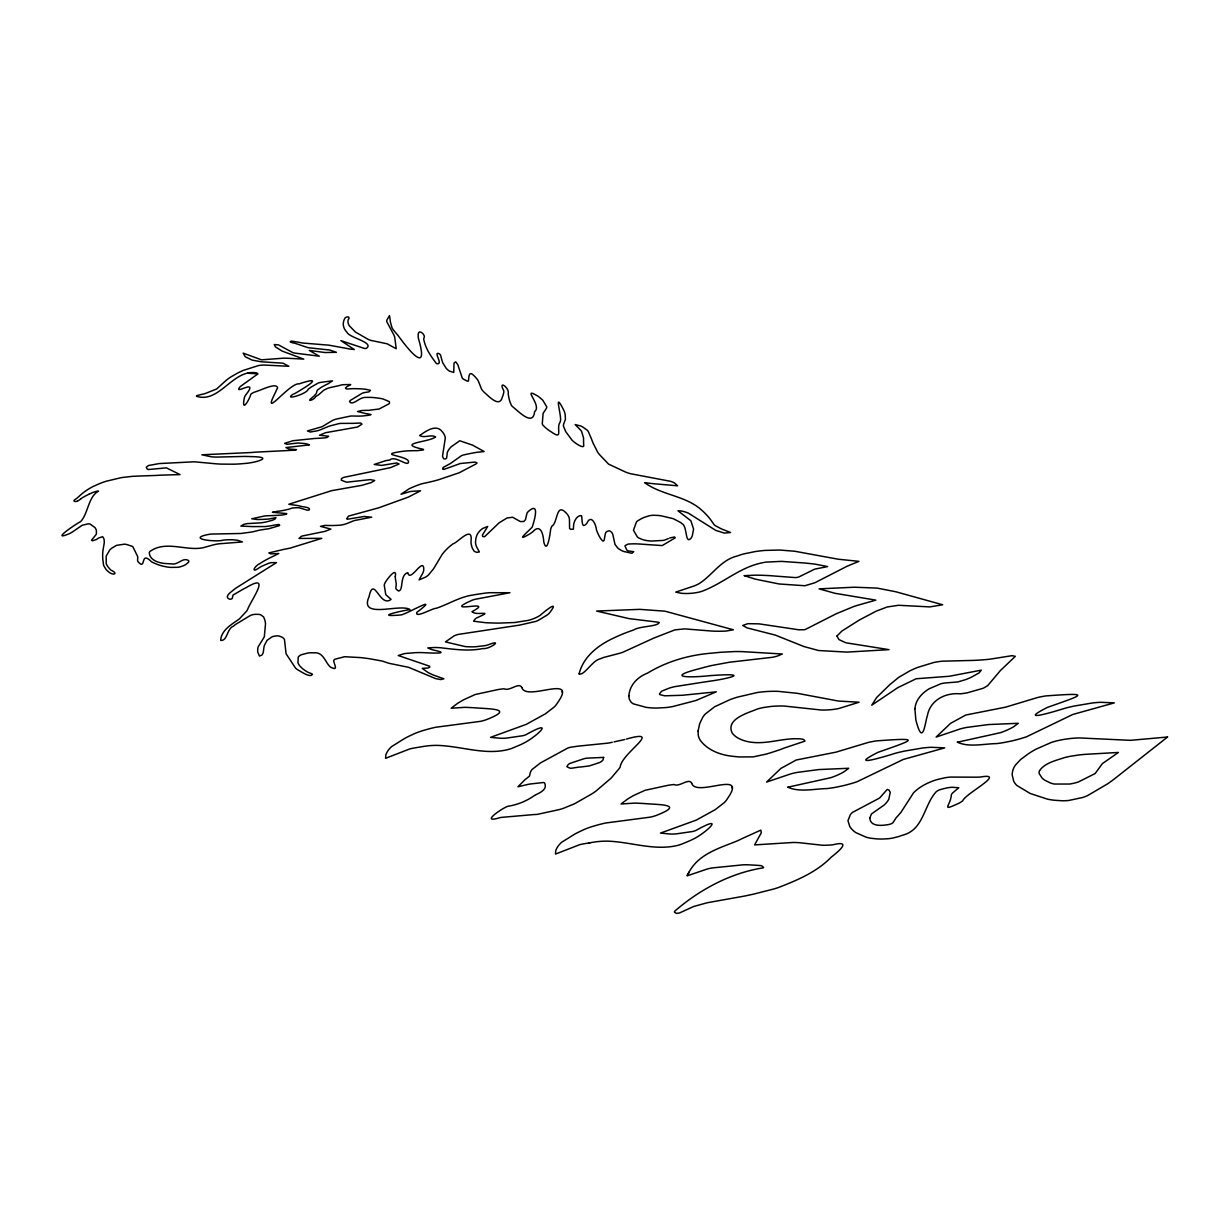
<?xml version="1.0" encoding="UTF-8"?>
<svg xmlns="http://www.w3.org/2000/svg" width="1229" height="1229" viewBox="0 0 1229 1229"><rect width="100%" height="100%" fill="white"/><g stroke="black" fill="none" stroke-linecap="round" stroke-linejoin="round"><path stroke-width="1.5" d="M395.292 576.447C397.382 565.601 386.044 580.226 384.723 583.498A20.217 11.675 0 0 0 384.262 585.296L385.783 594.682L391.068 599.353C380.283 608.017 374.446 577.138 369.622 594.237A58.47 33.751 0 0 1 368.808 597.371A43.476 25.102 0 0 1 368.178 598.876C361.295 618.94 400.884 603.224 409.994 609.615C402.267 610.644 372.034 617.388 400.961 614.946C406.814 614.07 442.071 593.284 416.815 612.395C414.665 618.817 432.823 607.956 436.28 608.278C448.508 604.192 459.677 596.941 472.597 595.066A179.803 103.804 0 0 1 477.221 594.268L485.163 593.131A62.863 36.286 0 0 1 489.68 592.701L509.943 592.731L475.147 599.291A21.031 12.152 0 0 0 472.12 600.228L466.851 602.656A107.983 62.341 0 0 0 463.456 604.499C453.132 611.428 494.335 599.86 471.967 611.673C476.391 616.313 496.055 609.338 476.161 618.141M561.991 692.127L562.298 691.359M731.9 787.897L732.207 787.128M688.501 873.189L687.472 875.724L707.32 868.98A30.279 17.483 0 0 1 712.236 867.935L742.854 864.847A32.538 18.788 0 0 1 748.661 864.832L752.578 865.047A55.766 32.184 0 0 0 754.16 865.124L760.382 865.554A6.222 3.595 0 0 1 761.919 865.969L763.578 867.367A1.69 0.983 0 0 1 763.439 867.812C730.702 872.867 699.393 889.704 674.629 911.288A3.518 2.028 0 0 0 674.629 912.317L676.396 913.377L679.422 913.009L693.648 906.495L707.305 902.731L744.375 896.095A336.562 194.305 0 0 0 753.869 894.051L774.147 888.905A74.938 43.261 0 0 0 779.002 887.307C797.836 879.979 816.932 871.853 831.28 857.12C838.624 851.374 852.311 839.991 832.939 844.769A39.436 22.767 0 0 1 829.667 845.076L824.982 845.275A26.393 15.24 0 0 1 822.186 845.214L799.065 842.679A65.782 37.976 0 0 0 792.982 842.479L754.591 844.907L761.304 832.801L760.843 830.097L742.546 838.393A278.061 160.538 0 0 1 737.354 840.866C719.272 848.256 698.241 853.94 688.609 872.943M686.996 875.662L689.162 872.083M475.408 618.755L473.549 621.198L485.424 622.688A155.422 89.732 0 0 0 499.066 623.103L514.721 622.519L528.485 620.322A34.228 19.772 0 0 0 532.572 619.047A35.38 20.417 0 0 0 538.456 616.374A34.028 19.649 0 0 0 540.407 615.176C544.724 611.274 560.685 598.462 549.378 613.071A35.733 20.632 0 0 1 547.059 615.068L538.394 620.307A25.824 14.917 0 0 1 535.537 621.475L519.637 625.1L458.018 634.456A22.752 13.135 0 0 0 454.131 635.854L445.451 641.907L465.146 646.562A47.27 27.284 0 0 0 470.231 646.823L471.429 646.838A39.512 22.813 0 0 0 475.684 646.731L485.455 645.578A16.699 9.632 0 0 0 488.312 644.779C504.366 638.542 489.357 649.588 482.966 648.528C468.848 651.462 454.592 649.388 440.489 647.744A63.555 36.701 0 0 0 434.713 647.483L427.769 647.929L431.686 649.557A45.872 26.485 0 0 0 434.574 650.279C453.363 654.442 425.572 652.783 421.946 652.584A91.253 52.678 0 0 0 415.341 652.66L404.648 653.551L398.227 655.518L429.459 666.164L429.843 666.978L428.045 668.038L422.208 668.346L428.214 672.632A100.071 57.778 0 0 0 433.514 675.105L443.869 678.823L440.796 679.56L435.696 678.638L408.581 667.316L389.608 663.43A20.232 11.675 0 0 1 387.304 662.769L384.815 661.909A34.335 19.818 0 0 0 381.282 660.864L368.531 658.59A179.557 103.666 0 0 0 360.665 657.607L344.596 656.716L334.887 659.236A7.389 4.255 0 0 0 333.658 660.664C334.257 665.058 338.881 671.341 330.355 667.055C324.932 662.047 323.427 651.677 313.748 652.86A18.45 10.646 0 0 0 307.987 652.968L301.105 654.811A11.03 6.375 0 0 0 298.186 657.208L297.956 662.846A27.791 16.038 0 0 0 299.83 665.934L302.088 668.253A40.434 23.351 0 0 0 304.162 669.913L307.066 671.787A15.455 8.926 0 0 0 309.047 672.709L311.536 673.676A3.687 2.135 0 0 1 312.458 674.352C310.276 678.224 301.182 671.587 297.587 669.728A25.809 14.902 0 0 1 295.528 668.1L286.08 653.751L284.467 639.449A9.325 5.377 0 0 0 283.53 638.312L283.1 637.943A11.522 6.652 0 0 0 281.472 636.914L278.906 635.992A5.408 3.119 0 0 0 276.909 635.792L273.668 636.315A12.336 7.128 0 0 0 271.793 636.96L267.031 640.401L264.45 645.271A56.227 32.461 0 0 0 263.759 648.482L263.329 652.031A19.08 11.015 0 0 1 262.284 654.519A21.231 12.259 0 0 1 261.885 655.088L259.427 656.071L257.813 652.261A56.841 32.814 0 0 1 257.644 650.648L257.844 647.975A18.65 10.769 0 0 1 258.474 646.346L264.312 636.868L265.51 623.794A92.82 53.584 0 0 0 264.88 620.153L263.697 617.05L261.132 615.022A6.575 3.795 0 0 0 258.413 614.331L255.094 614.331A12.244 7.067 0 0 0 252.621 614.73A10.6 6.114 0 0 0 250.516 615.376L235.522 624.455A45.412 26.224 0 0 0 233.525 626.099C226.797 628.495 227.488 641.277 220.698 640.417C220.821 633.672 226.351 628.034 231.728 624.317A58.808 33.951 0 0 1 233.587 622.949L238.764 619.37A21.123 12.198 0 0 0 239.778 618.479L246.23 611.535A39.359 22.721 0 0 0 247.367 609.999C250.885 600.151 272.377 571.854 246.215 587.616A90.577 52.294 0 0 0 243.158 589.167L233.018 595.082L232.266 598.431A3.871 2.228 0 0 1 231.82 598.769L230.668 599.184A1.951 1.121 0 0 1 229.485 599.168C223.862 596.941 230.699 592.163 233.095 590.319A75.322 43.491 0 0 1 236.475 587.739L276.51 562.605L271.302 562.652A19.019 10.984 0 0 0 268.444 563.389L262.453 565.939A82.42 47.593 0 0 0 259.688 567.399C250.363 574.358 254.265 566.001 260.01 563.496A95.263 54.998 0 0 1 268.905 558.35L270.902 557.367A154.439 89.164 0 0 1 273.76 556.015L278.753 553.526L270.687 553.864L268.859 552.927L283.5 549.44A171.906 99.242 0 0 0 290.413 548.042L321.783 538.348L298.985 538.44L301.197 536.474A4.901 2.827 0 0 1 302.303 535.998L324.978 531.374L330.893 529.1L320.477 526.35L325.024 525.397A109.028 62.94 0 0 0 333.458 525.52L339.511 525.244A19.556 11.291 0 0 0 342.461 524.798L343.398 524.583A22.46 12.966 0 0 0 347.684 523.231L354.136 520.604L371.696 517.179L364.153 516.472L347.377 519.237A1.828 1.06 0 0 1 346.701 518.761L348.514 516.103L378.747 507.807A86.399 49.882 0 0 0 382.188 506.563L405.57 498.114A49.083 28.328 0 0 0 408.566 496.977L420.564 490.801L410.824 491.431A7.313 4.225 0 0 0 409.718 491.692L401.007 494.242L408.98 488.881A109.181 63.032 0 0 1 416.401 485.67L420.103 484.318A27.53 15.9 0 0 1 422.499 483.627L427.907 482.444A92.974 53.677 0 0 0 430.949 481.753A120.258 69.423 0 0 0 438.599 479.74L459.293 472.735L476.13 463.871L477.021 462.949L475.715 462.273A4.47 2.581 0 0 0 474.455 462.119L460.291 463.517L444.084 469.355A1.659 0.968 0 0 1 442.609 468.986L443.131 467.466L449.722 463.901A26.454 15.27 0 0 0 451.934 462.457L461.367 455.759A14.548 8.403 0 0 1 463.225 455.022L470.031 453.547A67.457 38.944 0 0 0 471.905 453.194L477.513 452.195A15.685 9.064 0 0 1 479.679 452.026L484.134 451.535L472.428 445.036A14.548 8.403 0 0 1 471.091 444.637L459.738 440.75L451.366 446.665A28.298 16.346 0 0 0 449.553 448.616A39.282 22.675 0 0 0 447.325 452.41L446.649 458.11L445.528 458.909A1.951 1.121 0 0 1 443.561 458.647L442.501 456.266L445.282 438.231A22.614 13.058 0 0 0 444.806 435.896L444.084 434.329A35.257 20.355 0 0 0 442.517 432.009C436.326 423.298 425.802 431.364 419.596 435.527C424.159 438.43 431.133 434.144 435.65 436.879C428.998 442.425 394.463 443.085 423.437 449.353A1.736 0.999 0 0 1 423.314 449.983L416.846 450.72A42.493 24.534 0 0 0 413.436 450.674L408.289 450.843A48.346 27.914 0 0 0 402.59 451.35L399.993 451.719A69.884 40.342 0 0 0 396.137 452.38C381.727 455.037 406.184 455.821 408.489 461.244C409.38 468.403 394.801 454.653 389.854 459.999A61.604 35.564 0 0 0 385.691 460.675L374.184 464.47L381.543 465.407L396.767 462.964L399.072 463.978L390.499 467.65L343.628 477.405L341.524 478.573L341.293 480.155L346.517 482.214L370.282 479.617L374.676 480.478L371.373 482.551L361.833 485.347L331.692 490.648L288.815 504.259L295.943 505.319A21.83 12.597 0 0 1 298.97 505.764C301.274 507.024 311.536 506.901 309.186 509.974A2.842 1.644 0 0 1 306.804 510.05L299.523 507.838A15.27 8.818 0 0 0 296.327 507.715L292.61 507.992A4.87 2.811 0 0 0 291.703 508.207L290.059 508.791A15.27 8.818 0 0 1 288.769 509.205L285.236 510.05A96.953 55.981 0 0 1 283.1 510.481L279.475 511.095A17.267 9.97 0 0 1 277.57 511.279L272.408 512.293L286.756 513.584A2.012 1.168 0 0 1 285.942 514.321L282.67 514.936A28.789 16.622 0 0 1 280.658 515.151L273.345 515.55A135.789 78.395 0 0 1 270.411 515.642L266.416 515.811A16.868 9.74 0 0 0 264.204 516.057L251.73 518.776L257.168 519.498A102.36 59.1 0 0 0 262.868 519.391L267.922 519.099A24.488 14.133 0 0 0 269.489 518.93L275.987 517.624L274.85 519.145A18.604 10.738 0 0 1 272.561 520.174A16.1 9.294 0 0 1 271.67 520.481L267.615 521.572A65.751 37.961 0 0 1 265.372 522.079L263.098 522.525A22.69 13.104 0 0 1 260.133 522.893L247.69 523.569A15.777 9.11 0 0 0 243.695 524.43L240.869 526.073L252.928 526.611A85.247 49.206 0 0 0 254.895 526.58L264.343 526.55A7.866 4.547 0 0 0 265.479 526.534L270.902 525.812A16.591 9.571 0 0 0 272.807 525.367L278.706 524.445A1.644 0.952 0 0 1 279.521 525.597L268.506 528.808A9.402 5.423 0 0 1 267.338 528.931L260.072 530.052A74.769 43.169 0 0 0 258.29 530.452L255.048 531.251A76.29 44.044 0 0 1 252.083 531.957L240.915 533.478L211.142 534.062A24.273 14.011 0 0 0 208.269 534.492C185.794 538.947 216.703 542.342 223.033 540.161A33.398 19.28 0 0 1 237.581 540.253L242.466 541.943L218.793 543.817A31.631 18.266 0 0 0 212.11 545.23L203.338 547.688A24.857 14.349 0 0 1 197.055 548.441C181.539 548.979 163.872 541.374 149.984 551.437A7.82 4.517 0 0 0 149.247 552.697C149.723 560.87 160.154 563.42 166.975 563.604A53.323 30.786 0 0 0 171.43 563.85C177.621 565.617 183.06 556.722 188.544 560.562A4.655 2.688 0 0 1 188.559 562.206L185.702 564.603A23.52 13.58 0 0 1 183.674 565.632L180.125 566.876A11.691 6.76 0 0 1 177.944 567.291L170.985 567.399A25.394 14.656 0 0 1 166.407 566.876L163.273 566.231A36.363 20.985 0 0 1 156.621 564.142L154.47 563.235A48.177 27.821 0 0 1 151.52 561.791C139.63 549.762 146.62 571.485 137.971 561.622A7.113 4.102 0 0 1 137.587 560.593L137.725 557.029A10.093 5.822 0 0 0 137.433 556.061L132.747 546.521L127.985 544.908A19.295 11.138 0 0 0 126.817 544.57A9.924 5.73 0 0 0 125.757 544.324L124.959 544.217A3.38 1.951 0 0 0 124.083 544.217L116.478 545.369L111.947 548.073A79.885 46.118 0 0 0 109.949 549.686L106.355 555.769A20.54 11.86 0 0 0 106.155 556.737L106.247 563.404A15.147 8.741 0 0 0 106.739 564.818L107.737 566.431A55.873 32.261 0 0 0 108.966 568.028L109.704 568.873A21.907 12.643 0 0 0 111.086 570.179C119.152 573.943 112.822 576.109 108.029 571.362A29.25 16.883 0 0 1 106.047 569.503L103.62 565.432L102.806 559.333A138.892 80.192 0 0 1 102.714 553.373L102.744 552.697A82.527 47.639 0 0 1 103.006 550.254L104.188 543.356A46.256 26.7 0 0 0 103.943 538.855L102.652 536.674L98.934 537.887A23.243 13.427 0 0 0 97.414 538.809A21.477 12.398 0 0 0 96.507 539.47L92.482 540.806A2.688 1.552 0 0 1 91.545 540.115L95.693 535.076A11.86 6.852 0 0 0 96.4 533.724L96.384 530.467A21.369 12.336 0 0 0 94.971 527.594L90.178 524.122A5.07 2.934 0 0 0 88.227 523.831L82.143 525.29L74.339 530.636A58.685 33.874 0 0 1 70.099 533.355C48.607 542.481 76.09 523.784 80.668 521.588C88.365 513.23 88.135 496.7 98.52 491.154A8.096 4.686 0 0 0 95.847 491.492L92.974 492.43A55.889 32.277 0 0 0 89.394 493.997M80.761 498.897L79.716 499.696A14.579 8.419 0 0 1 77.335 501.186M535.26 795.04C541.328 792.167 547.458 789.049 544.601 782.981A4.67 2.704 0 0 0 543.51 782.504L529.929 784.025A7.297 4.209 0 0 1 528.547 784.286L517.931 786.775L525.152 779.539A42.401 24.488 0 0 1 526.504 778.525L529.515 776.037L530.052 773.625A19.003 10.969 0 0 1 530.498 772.058L530.943 771.136A25.256 14.579 0 0 1 532.049 769.523L540.422 762.948L567.936 747.969A27.161 15.685 0 0 1 571.147 747.124L577.768 746.203A46.641 26.93 0 0 0 579.811 745.972L607.479 743.176A24.38 14.072 0 0 0 609.753 742.808L612.242 742.285M534.615 795.409C526.534 801.154 516.979 804.964 507.777 806.301C501.186 808.636 479.202 824.137 500.295 817.546A46.041 26.577 0 0 0 502.077 817.331L534.338 814.52A18.927 10.923 0 0 0 537.334 814.366L558.749 809.711A51.848 29.942 0 0 0 562.821 808.559L574.558 803.766L591.932 793.842A112.607 65.014 0 0 0 596.019 791.03L610.874 778.326A51.572 29.773 0 0 0 612.564 776.421L619.017 768.755A33.214 19.172 0 0 0 620.153 767.142C621.459 752.901 664.49 728.321 626.421 739.059M669.575 537.995L674.506 536.965A2.274 1.321 0 0 1 675.09 537.918L662.201 545.568L644.134 544.355A82.128 47.409 0 0 0 633.811 543.817L628.249 544.032L625.3 545.476A2.842 1.644 0 0 0 625.023 546.106L626.944 550.269A7.789 4.501 0 0 0 628.203 550.915L633.718 551.698L631.998 553.296L624.255 551.606A13.304 7.681 0 0 1 621.905 550.715L619.616 549.409A26.823 15.485 0 0 1 617.88 548.134L614.992 544.432L612.902 534.769A19.403 11.199 0 0 0 611.489 532.126L609.707 530.867A1.613 0.937 0 0 0 608.969 530.805L606.896 531.543A6.79 3.917 0 0 0 605.851 532.418C603.762 537.073 605.528 546.874 599.337 536.458A133.055 76.812 0 0 1 596.464 529.914C596.096 524.599 591.134 513.707 586.924 523.139A20.401 11.783 0 0 1 586.095 524.184C581.102 529.207 582.485 518.561 581.532 515.734C577.353 514.705 573.882 521.127 573.62 525.013A20.801 12.013 0 0 0 573.559 526.104L573.39 529.177L570.901 529.33A4.24 2.443 0 0 1 569.58 528.47L569.457 520.159A21.523 12.428 0 0 0 569.38 518.868L569.288 518.392A24.81 14.318 0 0 0 567.122 514.045L565.57 512.385A36.501 21.077 0 0 0 563.85 510.895C556.199 505.319 557.52 523.016 551.79 526.319A60.16 34.735 0 0 0 550.669 529.192C550.177 533.663 547.182 555.37 543.74 541.805C543.387 534.922 540.806 522.709 532.526 531.973A121.932 70.406 0 0 0 529.976 533.801C514.413 542.865 527.61 532.142 532.203 527.087C534.169 521.25 540.314 500.848 528.378 511.433A14.518 8.388 0 0 0 527.011 513.138L525.459 519.683L523.892 521.465L520.374 521.588L512.631 517.255L507.039 517.977L499.097 522.832L484.61 536.704L482.751 536.551L482.367 535.168L487.713 526.473L482.674 528.455A31.109 17.959 0 0 0 476.975 534.999L476.284 537.088A72.987 42.139 0 0 0 475.853 538.809L475.515 541.958A33.275 19.203 0 0 0 477.344 548.226L479.356 551.929L477.067 552.313A5.638 3.257 0 0 1 475.177 551.744A5.193 2.996 0 0 1 473.964 550.945L472.458 548.441A81.298 46.932 0 0 1 471.721 546.29L471.168 544.048A32.338 18.665 0 0 1 471.014 542.481L471.091 539.946A125.588 72.511 0 0 0 471.183 537.549C470.461 527.441 457.311 542.834 452.871 543.925A82.819 47.823 0 0 0 442.01 554.663L433.591 568.75L428.598 574.834A33.045 19.08 0 0 1 425.787 577.031L419.043 579.934L421.562 575.326A36.747 21.216 0 0 0 422.791 573.098A38.606 22.291 0 0 0 423.759 570.102C424.097 554.986 409.964 583.729 407.859 572.653C399.44 574.972 403.788 590.488 398.642 590.98A29.404 16.976 0 0 1 397.628 590.366L395.953 588.906L395.876 587.063A35.979 20.77 0 0 0 396.214 583.913A28.805 16.622 0 0 0 396.122 583.022L395.446 578.936A75.799 43.752 0 0 1 395.292 576.447M89.394 493.997L85.216 496.117A43.046 24.857 0 0 0 80.73 498.882M668.315 538.594L664.797 540.038A9.571 5.515 0 0 1 663.291 540.407L651.647 541.052A21.676 12.52 0 0 1 644.626 540.13A20.355 11.752 0 0 1 642.152 539.439L638.742 537.949A9.97 5.761 0 0 1 637.359 536.919L633.457 530.237L636.468 521.941A13.319 7.697 0 0 1 637.621 520.866L641.523 518.592A42.155 24.334 0 0 1 643.919 517.517L648.221 516.042A16.33 9.417 0 0 1 650.832 515.504A14.164 8.173 0 0 1 653.551 515.258L658.314 515.458A30.894 17.836 0 0 1 661.724 515.934L673.354 518.715L680.835 522.632A10.231 5.915 0 0 1 681.757 523.539C687.748 525.674 684.707 545.568 691.251 537.949A65.859 38.022 0 0 0 692.357 535.567L693.571 529.054L691.282 522.002A9.663 5.577 0 0 0 690.698 520.62L677.947 510.788L681.112 510.957A26.347 15.209 0 0 1 688.348 513.123L715.647 530.329L724.342 533.094L730.548 532.51L724.081 529.929A40.142 23.182 0 0 1 721.285 528.839L715.278 525.643A11.338 6.544 0 0 1 713.911 524.384L710.454 519.437A125.573 72.496 0 0 0 707.289 515.673A112.822 65.137 0 0 0 701.375 509.866C685.336 495.517 661.939 495.348 644.687 482.674A326.945 188.759 0 0 0 652.937 483.658L677.609 485.808L674.475 482.936A27.975 16.146 0 0 0 670.696 481.338L630.308 473.672A60.083 34.689 0 0 1 626.053 472.289L608.601 464.132L599.66 454.807A50.45 29.127 0 0 1 597.74 452.287L593.377 443.73A200.45 115.726 0 0 1 591.579 439.214L588.292 431.517A17.314 10.001 0 0 0 586.924 429.996L583.452 427.477A48.73 28.129 0 0 0 580.948 426.048L575.157 424.573L580.549 430.042A15.808 9.125 0 0 1 581.67 431.594L583.56 438.046L583.606 444.099A12.49 7.22 0 0 0 583.775 445.067C584.528 448.401 579.151 445.589 578.029 444.698A47.27 27.284 0 0 1 575.295 442.916L573.759 441.749A29.281 16.899 0 0 1 572.007 440.12L565.755 431.686L563.481 426.233A18.635 10.754 0 0 1 563.619 424.159L565.463 419.227L565.156 414.388A73.817 42.616 0 0 0 564.203 411.085C553.726 390.131 560.547 411.423 560.624 419.657A37.776 21.815 0 0 1 560.086 422.238C555.738 428.015 563.727 440.673 551.514 432.04A58.377 33.705 0 0 1 545.184 427.415L542.926 425.126A10.155 5.853 0 0 1 542.266 423.836L543.095 413.405L546.444 408.212A10.17 5.868 0 0 0 546.797 406.922L542.88 400.362A74.846 43.215 0 0 0 538.348 396.429C520.159 385.445 542.711 405.447 534.615 411.623C533.125 427.216 517.962 410.778 512.094 406.231A19.372 11.184 0 0 1 511.203 404.925L509.927 401.76A124.221 71.712 0 0 1 508.207 393.679C509.728 387.765 497.668 379.362 503.675 390.576A18.527 10.692 0 0 1 503.782 392.435L503.014 395.354A134.33 77.55 0 0 1 502.308 397.136C499.635 408.366 488.696 396.045 484.272 392.358A36.471 21.062 0 0 1 481.538 389.132L478.327 381.021A26.761 15.455 0 0 0 476.99 378.993C469.662 370.206 469.048 373.14 468.479 380.975A1.628 0.937 0 0 1 467.312 381.144L463.225 379.024A11.66 6.729 0 0 1 462.15 377.795L457.818 364.675L455.698 361.818L453.993 363.139L453.762 372.448L449.491 371.143A26.608 15.362 0 0 1 446.342 368.516L442.901 363.093A59.668 34.443 0 0 1 442.041 360.573L440.504 355.012A9.187 5.3 0 0 0 439.152 353.722C432.439 350.864 444.268 365.428 436.495 363.615C430.98 356.441 425.633 348.713 423.805 339.665A11.414 6.591 0 0 1 423.882 338.221C426.279 335.164 418.874 328.788 418.259 333.812A53.262 30.756 0 0 0 418.413 338.39C429.121 374.737 409.856 351.755 398.503 336.085A155.545 89.809 0 0 0 396.491 333.689L393.188 329.695A32.922 19.003 0 0 1 391.882 327.406L390.361 321.829A131.518 75.937 0 0 1 389.962 318.265L389.455 315.592L386.874 320.078A14.333 8.28 0 0 0 386.797 321.721L393.664 334.565A53.492 30.879 0 0 1 394.678 336.961L396.214 348.744L387.12 343.797L370.974 340.418A18.128 10.462 0 0 1 368.639 339.619L355.473 332.076L349.405 325.854A19.341 11.169 0 0 1 348.698 324.61L348.514 324.149A24.918 14.379 0 0 1 348.037 322.244L347.976 320.892A13.719 7.912 0 0 1 348.206 319.755C351.494 315.899 344.796 315.991 344.289 319.479A34.904 20.156 0 0 0 343.582 321.568L343.29 323.427A28.282 16.33 0 0 0 343.383 325.455A30.725 17.744 0 0 0 344.566 329.003L345.38 330.371A24.426 14.103 0 0 0 347.024 332.291C348.975 337.745 375.137 342.507 366.227 348.437A6.514 3.764 0 0 1 364.276 348.406L340.879 340.617L354.275 349.512L349.482 349.005A59.038 34.089 0 0 0 347.5 348.575L329.142 345.211A29.358 16.945 0 0 0 325.731 344.919L302.488 343.014A32.568 18.804 0 0 1 299.707 342.461L291.749 341.094A2.443 1.413 0 0 0 290.198 341.846L292.809 342.906A9.279 5.362 0 0 1 294.514 343.121L308.172 347.715L329.833 350.05L336.423 352.308L325.07 352.539L309.293 350.419L319.294 356.21L293.961 352.984A11.937 6.898 0 0 1 291.672 352.001L278.461 344.888L274.267 344.55L275.373 346.839L282.055 351.048L303.778 359.114L286.649 358.207A35.887 20.724 0 0 0 282.977 358.223L261.516 359.836L243.142 353.122L245.339 356.794L252.068 360.082L261.224 361.787L283.054 363.185L288.876 366.288L263.943 365.044A25.732 14.856 0 0 0 258.52 365.551L243.096 370.467A106.447 61.45 0 0 0 237.197 373.293L230.591 377.103A58.193 33.598 0 0 0 225.598 380.882L216.611 388.994L204.982 393.633A33.26 19.203 0 0 1 201.664 394.401L196.901 395.584A1.736 0.999 0 0 0 196.502 396.276C219.853 403.819 233.049 368.132 257.03 372.971M77.104 501.217L76.213 501.463A1.613 0.937 0 0 1 73.924 500.649L74.324 500.126A5.515 3.18 0 0 1 74.892 499.65L75.399 499.312A25.486 14.717 0 0 0 77.611 497.668L80.653 494.903A70.268 40.572 0 0 1 93.435 486.331L94.51 485.901A95.463 55.105 0 0 1 97.767 484.395L100.225 483.366A63.263 36.517 0 0 1 106.17 481.246L121.487 477.589L132.286 476.345A461.121 266.232 0 0 1 143.824 475.869L155.561 475.469A96.277 55.582 0 0 0 160.016 475.177L179.987 474.594L166.391 467.865L148.479 469.524A4.655 2.688 0 0 1 147.081 468.863L146.297 467.25L148.432 465.53L159.294 463.563L194.305 461.797L216.089 463.809A72.127 41.632 0 0 0 221.066 464.116L233.771 464.193A82.481 47.624 0 0 0 244.325 463.487C254.587 463.026 276.233 456.927 251.039 456.604A176.592 101.961 0 0 0 244.848 456.42L216.35 457.096A166.806 96.308 0 0 1 211.649 456.85L201.802 454.791L251.315 452.518A112.315 64.845 0 0 1 255.74 452.149L294.422 450.198L296.466 449.614L288.6 448.923L285.958 447.556L309.447 444.883L306.958 443.946A41.187 23.781 0 0 0 304.638 443.515L298.155 442.993L287.048 444.283L284.636 443.346L293.009 440.719L314.762 438.461A69.193 39.942 0 0 1 317.958 438.307L324.425 437.954A12.567 7.251 0 0 0 327.267 437.37L328.65 436.264L319.509 435.204L325.654 432.685L357.578 427.016L362.002 424.143L360.665 423.037L355.826 423.222A23.074 13.319 0 0 1 353.03 423.344L340.633 423.406A15.777 9.11 0 0 0 338.39 423.744L330.432 425.802A20.739 11.967 0 0 0 328.527 426.417L320.032 429.95A26.301 15.178 0 0 1 316.944 430.872L310.276 432.009L307.404 430.949L322.106 426.693L332.26 420.595A13.78 7.958 0 0 1 333.673 419.949L334.15 419.765A18.85 10.877 0 0 1 339.189 418.459L349.466 416.293A7.973 4.609 0 0 1 351.248 416.001L356.518 416.078A28.713 16.576 0 0 0 358.392 416.109A34.381 19.848 0 0 0 362.063 415.986A29.035 16.76 0 0 0 364.014 415.817L366.964 415.479A34.704 20.033 0 0 0 368.777 415.264L371.004 414.557L367.072 413.712A25.655 14.809 0 0 1 365.689 413.574L357.501 411.515L361.894 410.517A86.337 49.851 0 0 1 368.777 410.332L379.054 409.027L388.917 403.88A4.778 2.75 0 0 0 389.455 402.943L389.501 402.605A4.363 2.519 0 0 0 389.132 401.545L383.079 398.995A36.532 21.093 0 0 0 378.578 398.15L375.844 397.797A59.391 34.289 0 0 0 371.066 397.382L364.736 397.397A7.19 4.148 0 0 0 362.924 397.797C359.114 398.319 351.74 406.077 349.543 401.545A6.16 3.549 0 0 1 350.449 400.362L362.063 393.326A10.078 5.822 0 0 1 364.429 392.573L368.132 392.005A6.575 3.795 0 0 0 369.115 391.759L370.497 390.3L365.074 389.163A61.035 35.242 0 0 0 359.267 388.794L355.811 388.687A28.067 16.207 0 0 0 350.188 388.81L347.177 389.009A2.719 1.567 0 0 1 346.255 388.84L345.395 388.057L346.962 386.674A21.799 12.582 0 0 1 349.205 385.507L350.711 384.523L343.705 384.662A11.983 6.928 0 0 0 340.095 385.291L338.835 385.66A6.145 3.549 0 0 1 338.052 385.845L329.695 387.673A9.34 5.392 0 0 0 328.266 388.087L325.639 389.255A50.036 28.881 0 0 0 323.78 390.238L318.541 394.832A24.703 14.256 0 0 1 317.266 395.615L316.467 396.091A11.169 6.452 0 0 0 315.653 396.66C314.547 399.702 305.821 402.574 311.613 398.058A49.974 28.851 0 0 0 314.363 395.692L316.083 393.726A9.34 5.392 0 0 0 316.544 392.712L317.021 390.822A6.975 4.025 0 0 1 317.65 389.916L320.938 387.534A70.406 40.649 0 0 1 325.378 385.076A53.17 30.694 0 0 1 327.866 383.909L332.537 380.821L320.17 382.449A13.166 7.604 0 0 0 318.173 383.079L311.874 386.628A99.718 57.579 0 0 0 308.126 389.316C307.45 393.726 283.3 400.992 292.686 394.448A125.819 72.634 0 0 0 295.052 393.418C302.38 389.055 326.346 375.198 301.351 383.125A29.895 17.252 0 0 0 299.338 383.894C289.798 381.896 259.964 422.607 275.864 391.605A50.881 29.373 0 0 1 276.617 389.747L277.032 388.932A30.648 17.698 0 0 1 277.631 387.918C277.047 383.11 266.171 387.811 262.514 389.178A84.233 48.638 0 0 1 257.552 391.083A50.22 29.004 0 0 1 256.492 391.452L254.173 392.266A13.089 7.558 0 0 0 252.79 392.911A15.04 8.68 0 0 0 250.916 394.14C249.18 400.239 241.022 413.681 244.433 397.443A44.121 25.471 0 0 1 245.247 395.569C260.609 376.581 232.158 396.352 240.131 386.72A26.408 15.255 0 0 1 241.698 385.522L257.998 373.831L247.459 373.217M624.747 739.52L613.993 741.901M589.183 842.91L590.074 842.756M521.772 687.441C526.089 702.189 578.413 672.954 557.736 702.558A44.551 25.717 0 0 1 554.356 706.89L545.292 713.895L526.258 724.373L490.54 737.354L500.971 738.306A48.054 27.745 0 0 0 506.164 738.153L522.847 735.71A27.115 15.654 0 0 0 525.766 734.804C553.649 719.165 540.391 733.436 526.258 741.824A125.65 72.542 0 0 1 520.574 744.713L512.047 748.292A49.083 28.344 0 0 1 508.053 749.552C485.394 755.251 462.258 746.587 439.506 745.465A41.264 23.827 0 0 0 434.359 745.404A48.346 27.914 0 0 0 424.804 746.233L413.313 748.138A32.261 18.635 0 0 0 409.503 749.029L385.553 758.324L385.891 754.714A70.099 40.465 0 0 1 386.597 753.116L387.15 752.04A38.729 22.368 0 0 1 388.625 749.798L389.67 748.553A37.469 21.63 0 0 1 391.805 746.449L404.956 738.276A243.772 140.736 0 0 1 409.795 735.818L414.142 733.774A45.027 25.993 0 0 1 416.554 732.776A79.301 45.78 0 0 1 422.515 730.717L428.291 729.058A129.721 74.892 0 0 1 435.481 727.291L480.385 721.362A32.323 18.665 0 0 0 486.039 719.795C515.535 708.38 490.356 709.133 474.194 707.766A311.413 179.787 0 0 0 465.038 707.32L451.181 708.227L457.68 703.28A180.648 104.296 0 0 1 463.84 699.67L475.177 694.523L498.329 689.5A102.621 59.238 0 0 1 503.951 688.778C509.758 691.666 518.868 681.742 521.772 687.441M691.697 783.196C695.998 797.959 748.323 768.724 727.645 798.312A44.551 25.717 0 0 1 724.265 802.66L715.217 809.65L696.182 820.142L660.465 833.108L670.896 834.076A48.054 27.745 0 0 0 676.073 833.907L692.772 831.48A27.115 15.654 0 0 0 695.675 830.574C723.681 814.858 710.116 829.329 696.167 837.594A125.65 72.542 0 0 1 690.483 840.467L681.957 844.046A49.083 28.344 0 0 1 677.978 845.322C655.303 851.006 632.182 842.372 609.43 841.22A41.264 23.827 0 0 0 604.269 841.174A48.346 27.914 0 0 0 594.713 841.988L583.237 843.908A32.261 18.635 0 0 0 579.412 844.784L555.462 854.078L555.8 850.483A70.099 40.465 0 0 1 556.507 848.87L557.06 847.81A38.729 22.368 0 0 1 558.55 845.567L559.579 844.323A37.469 21.63 0 0 1 561.714 842.218L574.865 834.045A243.772 140.736 0 0 1 579.719 831.587L584.052 829.544A45.027 25.993 0 0 1 586.479 828.546A79.301 45.78 0 0 1 592.439 826.472L598.216 824.813A129.721 74.892 0 0 1 605.405 823.046L650.31 817.131A32.323 18.665 0 0 0 655.948 815.564C685.459 804.15 660.28 804.903 644.104 803.536A311.413 179.787 0 0 0 634.947 803.09L621.091 803.996L627.589 799.05A180.648 104.296 0 0 1 633.749 795.44L645.102 790.278L668.238 785.27A102.621 59.238 0 0 1 673.861 784.532C679.668 787.436 688.778 777.496 691.697 783.196M869.84 817.976C870.163 827.194 882.637 825.627 888.997 824.475A9.294 5.362 0 0 0 891.148 823.783A9.847 5.684 0 0 0 892.884 822.8L895.28 819.129A12.49 7.205 0 0 1 896.264 817.715L900.903 812.43L913.516 792.859A54.03 31.186 0 0 1 917.372 789.402L918.862 788.281A60.82 35.119 0 0 1 925.683 784.133L927.557 783.211A53.154 30.694 0 0 1 937.42 779.509L945.178 777.727A36.655 21.17 0 0 1 950.539 777.081L974.244 777.174A79.455 45.872 0 0 0 980.204 777.066C1007.611 772.211 965.364 793.504 962.691 800.832A30.863 17.82 0 0 1 959.096 803.151C939.862 811.97 950.708 805.917 951.338 794.779A12.505 7.22 0 0 1 952.613 792.966L958.774 787.758L952.091 787.267A37.853 21.845 0 0 0 946.714 787.927L939.617 789.786A15.547 8.972 0 0 0 936.406 791.553C923.701 805.041 923.809 830.082 902.562 835.182A55.167 31.846 0 0 1 897.631 836.841L892.869 838.024A30.863 17.82 0 0 1 887.891 838.746L882.361 839.023A44.674 25.794 0 0 1 876.507 838.869L870.977 838.27A27.437 15.839 0 0 1 866.261 837.241L855.968 832.678A28.467 16.438 0 0 1 853.356 830.696L851.774 829.129A37.223 21.492 0 0 1 849.746 826.441L847.964 820.665L850.345 814.658A27.176 15.685 0 0 1 852.434 812.43L879.626 798.02L887.23 789.402L889.151 790.186L890.226 792.49L888.813 799.188A43.645 25.194 0 0 1 887.138 801.784A39.835 22.998 0 0 1 884.127 805.041L871.469 813.951L869.84 817.976M603.639 757.402L603.101 759.66A6.79 3.917 0 0 1 602.502 760.551L601.288 761.565A15.716 9.079 0 0 1 599.629 762.533L589.305 765.928L582.024 766.85A22.045 12.72 0 0 1 579.089 767.065L571.884 768.186A6.468 3.733 0 0 1 569.81 768.125L566.876 766.712L568.228 764.499A12.981 7.497 0 0 1 569.979 763.378L584.328 758.616A26.393 15.24 0 0 1 587.232 758.139L603.639 757.402M628.879 695.722L629.294 699.286L631.091 702.128A13.734 7.927 0 0 0 633.365 703.848L646.162 707.366A45.98 26.546 0 0 0 656.609 708.058L665.626 707.597A56.027 32.338 0 0 0 672.432 706.629L695.844 700.53L716.277 691.835L682.433 695.261L664.751 695.814L660.081 694.708A2.996 1.736 0 0 1 659.497 693.786L661.694 691.159L669.39 688.071A62.664 36.179 0 0 1 674.69 686.658L701.375 682.448A234.109 135.159 0 0 0 708.073 681.45C730.902 678.331 751.641 672.616 710.055 675.643C689.991 677.824 663.245 677.763 701.006 668.269A157.158 90.731 0 0 1 711.545 665.55L729.335 662.247L772.826 657.238A55.812 32.215 0 0 0 777.25 656.117L782.366 653.997L742.746 651.647A88.042 50.835 0 0 0 734.804 651.554L721.054 652.261A205.796 118.814 0 0 0 711.699 653.152C689.1 654.934 666.948 661.325 647.514 673.123C637.728 676.902 629.709 684.86 628.879 695.722M579.105 673.891C584.159 675.996 592.486 660.25 600.151 658.867A29.481 17.022 0 0 1 603.593 657.484L619.262 653.382A55.582 32.092 0 0 0 622.826 652.276L653.751 638.112L674.875 629.878L684.737 628.879L711.437 631.03A78.933 45.581 0 0 0 726.201 631.045L733.375 629.786L664.981 611.182L639.725 609.354L596.633 611.059L628.987 618.602L657.93 622.166A10.431 6.022 0 0 1 659.251 622.596C657.162 626.821 639.464 626.007 633.534 630.031A144.315 83.311 0 0 0 627.435 632.182L623.687 633.626A99.38 57.379 0 0 0 618.187 636.007C601.042 643.228 583.836 654.811 579.105 673.891M698.087 730.978L698.302 735.388A38.406 22.168 0 0 0 700.3 740.38C707.889 750.443 720.824 755.159 733.022 756.327A83.756 48.361 0 0 0 739.428 756.956L753.177 756.88L765.974 754.145A204.091 117.83 0 0 0 771.443 752.517L778.71 750.12A104.634 60.405 0 0 0 783.964 748.138L804.995 741.102L804.227 739.981A6.498 3.748 0 0 0 802.322 739.121C785.746 737.016 769.369 744.113 752.716 742.393A26.715 15.424 0 0 1 747.555 741.579A27.668 15.977 0 0 1 739.351 738.737L737.876 737.953A26.239 15.147 0 0 1 734.036 735.096A27.069 15.624 0 0 1 732.1 732.883C725.602 718.904 747.816 713.081 757.264 709.056A44.889 25.917 0 0 1 763.885 707.458L770.537 706.506A59.637 34.443 0 0 1 784.332 706.06L821.341 710.024A47.04 27.161 0 0 0 838.531 708.595L859.102 702.22L838.439 701.052L797.145 693.294L777.988 691.343A69.607 40.188 0 0 0 757.233 692.511L737.031 697.242A115.956 66.95 0 0 0 729.888 699.685L714.71 706.721L705.431 713.88A47.439 27.391 0 0 0 702.665 717.398L699.685 723.697L698.087 730.978M914.898 708.687L915.835 719.733A161.736 93.373 0 0 0 917.295 725.033C923.179 744.59 925.16 722.099 927.388 715.585C930.23 700.1 945.516 692.403 960.187 693.832A72.511 41.863 0 0 0 967.254 692.833L982.785 688.394A32.062 18.512 0 0 0 987.886 685.398L1000.406 670.542L1015.323 656.332L1011.989 655.687L989.898 659.19A139.092 80.3 0 0 1 979.544 660.081A128.384 74.124 0 0 1 968.79 660.511L942.182 661.202A51.664 29.834 0 0 0 933.748 662.508L917.74 667.393A98.566 56.903 0 0 0 909.906 670.819L898.66 677.394L889.765 684.707L876.707 697.442L871.745 705.2L897.769 687.672L916.143 678.761L949.31 676.273L981.249 670.158L979.175 672.831L971.279 677.256A83.603 48.269 0 0 1 966.117 679.468L957.913 681.926L944.84 683.001A23.412 13.519 0 0 0 940.83 683.77L929.078 688.824A50.712 29.281 0 0 0 921.873 694.477L920.629 695.814A54.583 31.508 0 0 0 915.528 705.169L914.898 708.687M836.995 635.992L838.915 639.556L845.767 642.767L889.028 649.649L846.981 652.107L818.529 650.51L803.981 646.562L775.422 635.132L747.048 627.881L742.746 625.469L747.831 623.671L759.046 623.856L799.019 629.816L804.949 629.678L836.089 613.824L853.74 606.527A81.452 47.025 0 0 1 860.361 604.514L875.847 600.136L834.937 593.284L819.098 588.86L854.447 587.216L877.06 588.092L895.772 591.748L942.658 604.776L929.831 606.896L898.599 605.282L887.154 606.988L876.169 611.166L859.301 620.046L841.865 631.061L836.995 635.992M787.866 787.205C799.418 792.551 814.458 788.788 827.071 788.572A82.512 47.639 0 0 0 834.783 787.451L841.588 786.068A112.039 64.691 0 0 0 856.92 781.798L903.3 759.445L944.763 747.877L931.136 747.293A78.871 45.534 0 0 0 922.825 747.969L904.467 751.088A157.696 91.038 0 0 0 895.726 753.147C888.121 755.528 845.337 768.832 877.875 752.378C914.53 739.428 922.364 737.523 876.431 740.887A70.575 40.741 0 0 0 868.304 742.424L835.997 752.148L796.192 760.014L780.937 768.386L766.558 782.074L790.723 773.901A67.242 38.821 0 0 1 796.838 772.442L818.96 769.554L848.717 768.279L843.985 771.827A75.153 43.384 0 0 1 838.9 774.454L836.964 775.33A55.827 32.231 0 0 1 830.666 777.727L787.866 787.205M957.422 742.224C968.974 747.57 984.014 743.791 996.627 743.591A82.512 47.639 0 0 0 1004.339 742.454L1011.144 741.087A112.039 64.691 0 0 0 1026.476 736.801L1072.856 714.448L1114.319 702.88L1100.692 702.297A78.871 45.534 0 0 0 1092.381 702.973L1074.023 706.091A157.696 91.038 0 0 0 1065.282 708.165C1057.677 710.531 1014.893 723.835 1047.446 707.382C1084.086 694.431 1091.92 692.526 1046.002 695.906A70.575 40.741 0 0 0 1037.86 697.442L1005.552 707.167L965.748 715.032L950.493 723.405L936.129 737.077L960.279 728.905A67.242 38.821 0 0 1 966.409 727.46L988.515 724.557L1018.273 723.297L1013.556 726.831A75.153 43.384 0 0 1 1008.456 729.473L1006.52 730.349A55.827 32.231 0 0 1 1000.237 732.73L957.422 742.224M744.313 575.648L755.267 579.136L779.094 583.975L804.903 585.741L814.919 582.73L846.612 566.492A86.598 50.005 0 0 1 850.96 564.618L858.948 561.346L838.178 559.21L794.825 551.253L779.739 550.039L765.206 550.408A82.082 47.393 0 0 0 755.236 551.56L744.098 553.833A54.568 31.508 0 0 0 737.323 555.984C720.716 559.886 712.298 575.51 698.763 583.836A86.767 50.097 0 0 1 694.539 585.834L675.735 592.101L681.204 593.269A35.656 20.586 0 0 0 685.06 593.484A33.413 19.28 0 0 0 689.146 593.438A34.074 19.664 0 0 0 700.776 591.687C721.7 584.482 738.537 568.059 760.521 563.189A34.612 19.987 0 0 1 765.944 562.114L781.46 561.376L804.427 562.99A372.817 215.244 0 0 1 814.888 564.096L827.639 566.569L814.673 569.15L798.865 576.954A10.185 5.884 0 0 1 795.593 577.599L774.393 576.017A114.574 66.151 0 0 0 768.248 575.556L763.455 575.341A180.402 104.158 0 0 0 755.727 575.157L744.313 575.648M1167.55 737.016L1113.443 779.647A302.273 174.518 0 0 1 1107.467 783.918L1087.312 795.747A46.18 26.654 0 0 1 1082.426 797.56L1068.8 800.463A34.458 19.894 0 0 1 1061.902 800.755L1054.636 800.279A51.111 29.511 0 0 1 1047.507 799.173L1030.179 793.473L1016.859 785.454A32.845 18.957 0 0 1 1013.71 781.26L1012.189 774.946A46.149 26.639 0 0 1 1013.188 769.354A44.136 25.486 0 0 1 1015.369 765.191L1020.469 759.645L1028.427 753.715A124.252 71.743 0 0 1 1035.878 749.244L1051.317 742.439A57.026 32.922 0 0 1 1058.707 740.426L1061.18 739.904A67.042 38.698 0 0 1 1079.123 737.922L1130.403 740.334L1167.55 737.016M1039.58 770.583L1039.288 771.336A13.596 7.85 0 0 0 1039.212 773.64L1042.161 778.141A27.929 16.131 0 0 0 1044.788 780.2L1050.365 782.965A20.063 11.583 0 0 0 1054.313 784.041L1069.629 784.041A38.667 22.322 0 0 0 1074.254 783.119A36.163 20.878 0 0 0 1078.401 781.951L1095.131 773.548L1102.382 763.608L1118.405 752.455L1085.53 754.329A87.95 50.773 0 0 0 1078.878 754.975L1070.229 756.311A60.436 34.888 0 0 0 1064.222 757.678C1055.619 760.628 1045.157 762.763 1039.58 770.583"/></g></svg>
